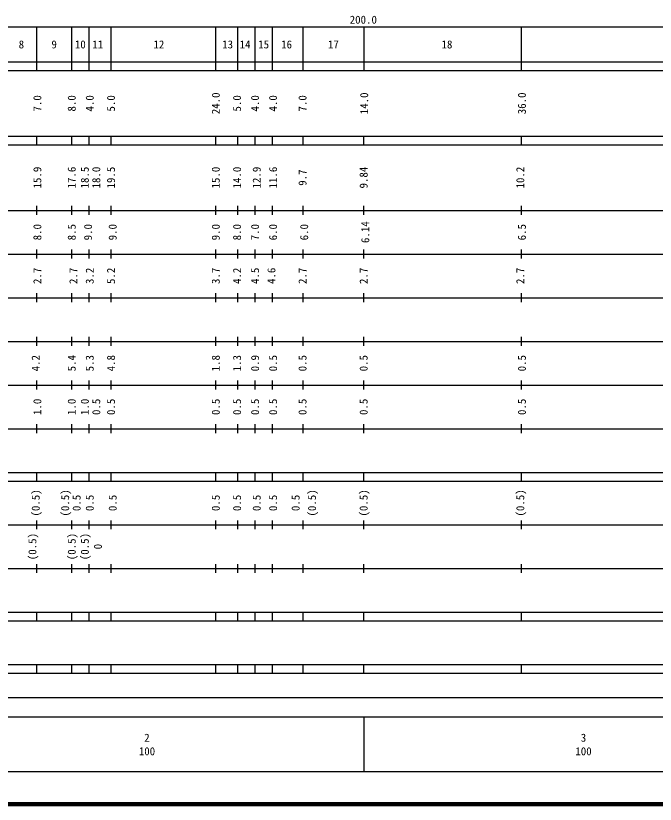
# Model space of a CAD drawing. Units: millimetres on the paper. Extents: x 40 to 680, y 20 to 380.
# Drawn here: x 188.2 to 334.7, y 20 to 200.6 of the extents above; entities that cross this region are included whole.
import ezdxf
from ezdxf.enums import TextEntityAlignment as Align

# ---------------------------------------------------------------- set-up
doc = ezdxf.new("R2010")
doc.units = ezdxf.units.MM
doc.layers.add('M-TTL', color=2, linetype='Continuous', lineweight=140)
doc.layers.add('M-TTL-BAND', color=7, linetype='Continuous', lineweight=25)
doc.styles.add('ＭＳ ゴシック', font='')
doc.styles.get('ＭＳ ゴシック').set_extended_font_data('MS Gothic')

msp = doc.modelspace()

# ---------------------------------------------------------------- linework, layer by layer
at = {"layer": 'M-TTL'}
msp.add_line((40, 20), (680, 20), dxfattribs=at)
at = {"layer": 'M-TTL-BAND'}
for p, q in [((68, 198), (579, 198)), ((193, 198), (193, 188)), ((201, 198), (201, 188)), ((205, 198), (205, 188)), ((210, 198), (210, 188)), ((234, 198), (234, 188)), ((239, 198), (239, 188)), ((243, 198), (243, 188)), ((247, 198), (247, 188)), ((254, 198), (254, 188)), ((268, 198), (268, 188)), ((304, 198), (304, 188)), ((40, 190), (579, 190)), ((40, 188), (579, 188)), ((40, 173), (579, 173)), ((193, 173), (193, 171)), ((201, 173), (201, 171)), ((205, 173), (205, 171)), ((210, 173), (210, 171)), ((234, 173), (234, 171)), ((239, 173), (239, 171)), ((243, 173), (243, 171)), ((247, 173), (247, 171)), ((254, 173), (254, 171)), ((268, 171), (268, 173)), ((304, 173), (304, 171)), ((40, 171), (579, 171)), ((40, 156), (579, 156)), ((193, 157), (193, 155)), ((201, 157), (201, 155)), ((205, 157), (205, 155)), ((210, 157), (210, 155)), ((234, 157), (234, 155)), ((239, 157), (239, 155)), ((243, 157), (243, 155)), ((247, 157), (247, 155)), ((254, 157), (254, 155)), ((268, 155), (268, 157)), ((304, 157), (304, 155)), ((193, 147), (193, 145)), ((201, 147), (201, 145)), ((205, 147), (205, 145)), ((210, 147), (210, 145)), ((234, 147), (234, 145)), ((239, 147), (239, 145)), ((243, 147), (243, 145)), ((247, 147), (247, 145)), ((254, 147), (254, 145)), ((268, 145), (268, 147)), ((304, 147), (304, 145)), ((46, 146), (579, 146)), ((52, 136), (579, 136)), ((193, 137), (193, 135)), ((201, 137), (201, 135)), ((205, 137), (205, 135)), ((210, 137), (210, 135)), ((234, 137), (234, 135)), ((239, 137), (239, 135)), ((243, 137), (243, 135)), ((247, 137), (247, 135)), ((254, 137), (254, 135)), ((268, 135), (268, 137)), ((304, 137), (304, 135)), ((193, 127), (193, 125)), ((201, 127), (201, 125)), ((205, 127), (205, 125)), ((210, 127), (210, 125)), ((234, 127), (234, 125)), ((239, 127), (239, 125)), ((243, 127), (243, 125)), ((247, 127), (247, 125)), ((254, 127), (254, 125)), ((268, 125), (268, 127)), ((304, 127), (304, 125)), ((46, 126), (579, 126)), ((52, 116), (579, 116)), ((193, 117), (193, 115)), ((201, 117), (201, 115)), ((205, 117), (205, 115)), ((210, 117), (210, 115)), ((234, 117), (234, 115)), ((239, 117), (239, 115)), ((243, 117), (243, 115)), ((247, 117), (247, 115)), ((254, 117), (254, 115)), ((268, 115), (268, 117)), ((304, 117), (304, 115)), ((193, 107), (193, 105)), ((201, 107), (201, 105)), ((205, 107), (205, 105)), ((210, 107), (210, 105)), ((234, 107), (234, 105)), ((239, 107), (239, 105)), ((243, 107), (243, 105)), ((247, 107), (247, 105)), ((254, 107), (254, 105)), ((268, 105), (268, 107)), ((304, 107), (304, 105)), ((46, 106), (579, 106)), ((40, 96), (579, 96)), ((193, 96), (193, 94)), ((201, 96), (201, 94)), ((205, 96), (205, 94)), ((210, 96), (210, 94)), ((234, 96), (234, 94)), ((239, 96), (239, 94)), ((243, 96), (243, 94)), ((247, 96), (247, 94)), ((254, 96), (254, 94)), ((268, 94), (268, 96)), ((304, 96), (304, 94)), ((40, 94), (579, 94)), ((193, 85), (193, 83)), ((201, 85), (201, 83)), ((205, 85), (205, 83)), ((210, 85), (210, 83)), ((234, 85), (234, 83)), ((239, 85), (239, 83)), ((243, 85), (243, 83)), ((247, 85), (247, 83)), ((254, 85), (254, 83)), ((268, 83), (268, 85)), ((304, 85), (304, 83)), ((49, 84), (579, 84)), ((193, 75), (193, 73)), ((201, 75), (201, 73)), ((205, 75), (205, 73)), ((210, 75), (210, 73)), ((234, 75), (234, 73)), ((239, 75), (239, 73)), ((243, 75), (243, 73)), ((247, 75), (247, 73)), ((254, 75), (254, 73)), ((268, 73), (268, 75)), ((304, 75), (304, 73)), ((40, 74), (579, 74)), ((40, 64), (579, 64)), ((193, 64), (193, 62)), ((201, 64), (201, 62)), ((205, 64), (205, 62)), ((210, 64), (210, 62)), ((234, 64), (234, 62)), ((239, 64), (239, 62)), ((243, 64), (243, 62)), ((247, 64), (247, 62)), ((254, 64), (254, 62)), ((268, 62), (268, 64)), ((304, 64), (304, 62)), ((40, 62), (579, 62)), ((40, 52), (579, 52)), ((193, 52), (193, 50)), ((201, 52), (201, 50)), ((205, 52), (205, 50)), ((210, 52), (210, 50)), ((234, 52), (234, 50)), ((239, 52), (239, 50)), ((243, 52), (243, 50)), ((247, 52), (247, 50)), ((254, 52), (254, 50)), ((268, 50), (268, 52)), ((304, 52), (304, 50)), ((40, 50), (579, 50)), ((70.805, 44.406), (553.237, 44.406)), ((40, 40), (579, 40)), ((268, 40), (268, 27.5)), ((68, 27.5), (579, 27.5))]:
    msp.add_line(p, q, dxfattribs=at)

# ---------------------------------------------------------------- texts
at = {"layer": 'M-TTL-BAND', "style": 'ＭＳ ゴシック'}
msp.add_text('200.0', height=1.833, dxfattribs=at).set_placement((267.844, 198.195), align=Align.BOTTOM_CENTER)
for s, p in [('8', (189.517, 194)), ('9', (197.017, 194)), ('10', (203.017, 194)), ('11', (207.018, 194)), ('12', (221.018, 194)), ('13', (236.769, 194)), ('14', (240.769, 194)), ('15', (245.019, 194)), ('16', (250.269, 194)), ('17', (260.995, 194)), ('18', (287.006, 194)), ('2', (218.288, 35.238)), ('3', (318.288, 35.238)), ('100', (218.288, 32.131)), ('100', (318.288, 32.131))]:
    msp.add_text(s, height=1.833, dxfattribs=at).set_placement(p, align=Align.MIDDLE_CENTER)
for s, p in [('24.0', (234.039, 180.5)), ('14.0', (268.035, 180.5)), ('36.0', (304.167, 180.5)), ('7.0', (193.163, 180.5)), ('8.0', (201.038, 180.5)), ('4.0', (205.163, 180.5)), ('5.0', (210.039, 180.5)), ('5.0', (238.915, 180.5)), ('4.0', (243.04, 180.5)), ('4.0', (247.165, 180.5)), ('7.0', (253.915, 180.5)), ('15.9', (193.163, 163.5)), ('17.6', (201.038, 163.5)), ('18.5', (204.038, 163.5)), ('18.0', (206.663, 163.5)), ('19.5', (210.039, 163.5)), ('15.0', (234.039, 163.5)), ('14.0', (238.915, 163.5)), ('12.9', (243.415, 163.5)), ('11.6', (247.165, 163.5)), ('9.7', (253.915, 163.5)), ('9.84', (267.908, 163.5)), ('10.2', (303.792, 163.5)), ('8.0', (193.163, 151)), ('8.5', (201.038, 151)), ('9.0', (204.788, 151)), ('9.0', (210.414, 151)), ('9.0', (234.039, 151)), ('8.0', (238.915, 151)), ('7.0', (243.04, 151)), ('6.0', (247.165, 151)), ('6.0', (254.29, 151)), ('6.14', (268.283, 151)), ('6.5', (304.167, 151)), ('2.7', (193.163, 141)), ('2.7', (201.413, 141)), ('3.2', (205.163, 141)), ('5.2', (210.039, 141)), ('3.7', (234.039, 141)), ('4.2', (238.915, 141)), ('4.5', (243.04, 141)), ('4.6', (246.79, 141)), ('2.7', (253.915, 141)), ('2.7', (267.908, 141)), ('2.7', (303.792, 141)), ('4.2', (192.788, 121)), ('5.4', (201.038, 121)), ('5.3', (205.163, 121)), ('4.8', (210.039, 121)), ('1.8', (234.039, 121)), ('1.3', (238.915, 121)), ('0.9', (243.04, 121)), ('0.5', (247.165, 121)), ('0.5', (253.915, 121)), ('0.5', (267.908, 121)), ('0.5', (304.167, 121)), ('1.0', (193.163, 111)), ('1.0', (201.038, 111)), ('1.0', (204.038, 111)), ('0.5', (206.663, 111)), ('0.5', (210.039, 111)), ('0.5', (234.039, 111)), ('0.5', (238.915, 111)), ('0.5', (243.04, 111)), ('0.5', (247.165, 111)), ('0.5', (253.915, 111)), ('0.5', (267.908, 111)), ('0.5', (304.167, 111)), ('(0.5)', (192.788, 89)), ('(0.5)', (199.538, 89)), ('0.5', (202.163, 89)), ('0.5', (205.163, 89)), ('0.5', (210.414, 89)), ('0.5', (234.039, 89)), ('0.5', (238.915, 89)), ('0.5', (243.415, 89)), ('0.5', (247.165, 89)), ('0.5', (252.33, 89)), ('(0.5)', (256.08, 89)), ('(0.5)', (267.908, 89)), ('(0.5)', (303.792, 89)), ('(0.5)', (192.038, 79)), ('(0.5)', (201.038, 79)), ('(0.5)', (204.038, 79)), ('0', (207.038, 79))]:
    msp.add_text(s, height=1.833, rotation=90, dxfattribs=at).set_placement(p, align=Align.MIDDLE_CENTER)

doc.saveas('drawing.dxf')
